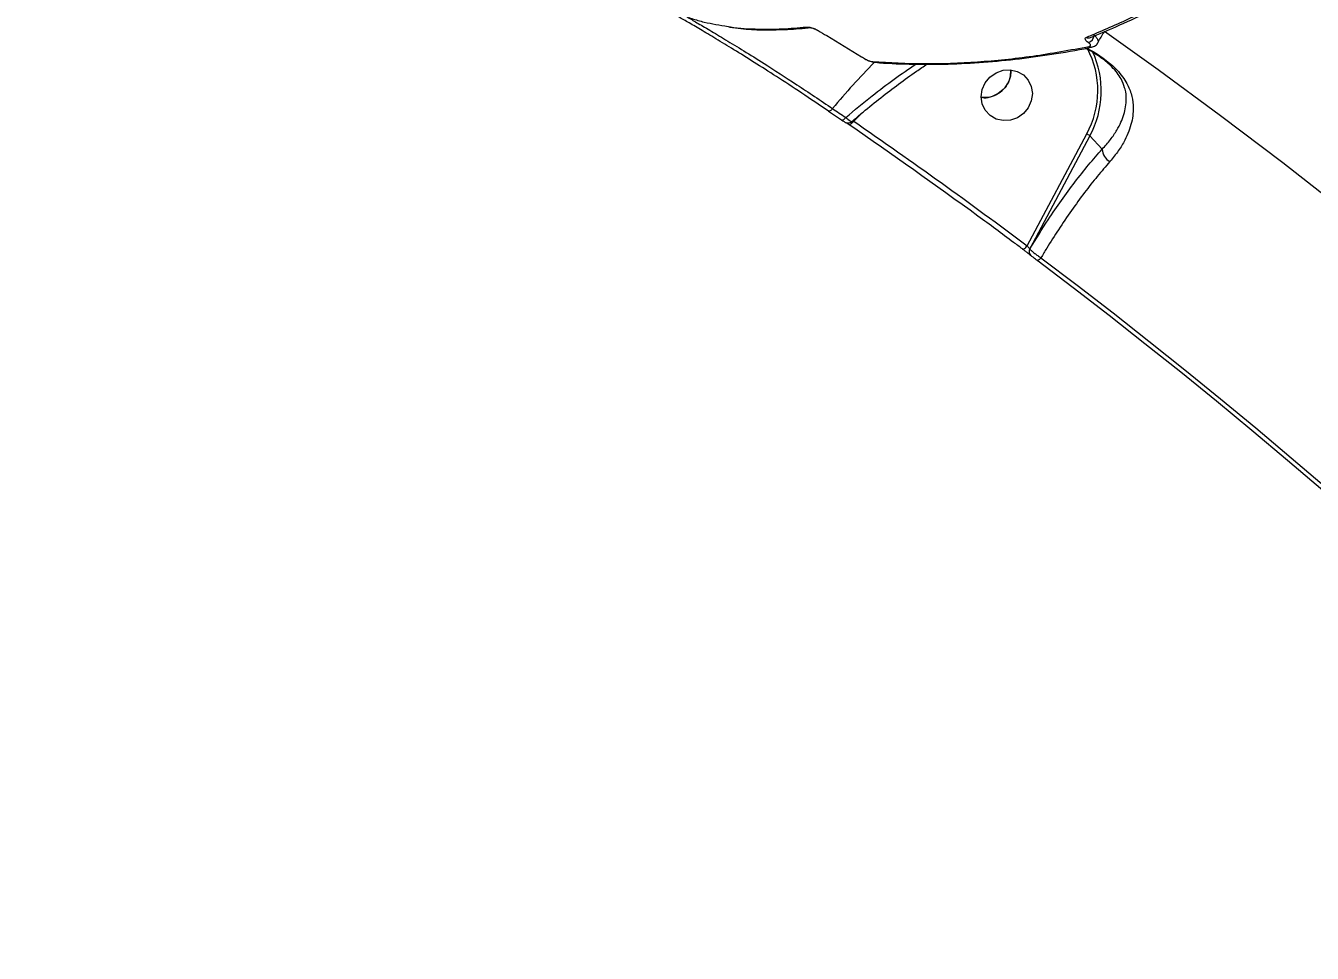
# Model space of a CAD drawing. Header units: millimetres. Extents: x -11024 to 8278, y -7837 to 5770.
# Drawn here: x 4405.3 to 4625.4, y -1561.4 to -1402.8 of the extents above; entities that cross this region are included whole.
import ezdxf

# ---------------------------------------------------------------- set-up
doc = ezdxf.new("R2010")
doc.units = ezdxf.units.MM
doc.layers.add('DIKOM_ОБЪЕКТ', color=7, linetype='Continuous')
doc.layers.add('DIKOM_РАЗМЕР_ОБЪЕКТА', color=7, linetype='Continuous')
doc.styles.add('style1', font='arial.ttf', dxfattribs={"width": 0.8})
doc.dimstyles.new('1-50', dxfattribs={"dimtxt": 300, "dimasz": 200, "dimexe": 100, "dimexo": 0, "dimgap": 100, "dimtad": 1, "dimtxsty": 'style1', "dimcen": 200, "dimclrd": 7, "dimclre": 7, "dimclrt": 7, "dimadec": 1, "dimazin": 2, "dimtfac": 1, "dimtmove": 0, "dimatfit": 2, "dimfxl": 0, "dimlwd": 25, "dimlwe": 18, "dimarcsym": 0})

# ---------------------------------------------------------------- blocks, each defined once
blk = doc.blocks.new('*D10')
at = {"layer": 'Defpoints', "color": 0, "transparency": 16777216}
for p in [(-7791.31, -186.83), (6174.94, -1432.98), (6174.94, -5371.27)]:
    blk.add_point(p, dxfattribs=at)
at = {"layer": 'DIKOM_РАЗМЕР_ОБЪЕКТА', "color": 7, "lineweight": 18, "transparency": 16777216}
for p, q in [((-7791.31, -186.83), (-7791.31, -5471.27)), ((6174.94, -1432.98), (6174.94, -5471.27))]:
    blk.add_line(p, q, dxfattribs=at)
at = {"layer": 'DIKOM_РАЗМЕР_ОБЪЕКТА', "color": 7, "lineweight": 25, "transparency": 16777216}
blk.add_line((-7591.31, -5371.27), (5974.94, -5371.27), dxfattribs=at)
at = {"layer": 'DIKOM_РАЗМЕР_ОБЪЕКТА', "color": 7, "transparency": 16777216}
for points in [[(-7591.31, -5337.93), (-7591.31, -5404.6), (-7791.31, -5371.27)], [(5974.94, -5337.93), (5974.94, -5404.6), (6174.94, -5371.27)]]:
    blk.add_solid(points, dxfattribs=at)
at = {"layer": 'DIKOM_РАЗМЕР_ОБЪЕКТА', "color": 7, "transparency": 16777216, "insert": (-1343.68, -5118.1), "char_height": 300, "attachment_point": 5, "style": 'style1'}
blk.add_mtext('14000', dxfattribs=at)

msp = doc.modelspace()

# ---------------------------------------------------------------- linework, layer by layer
at = {"layer": 'DIKOM_ОБЪЕКТ', "color": 7, "linetype": 'Continuous', "lineweight": 15}
for p, q in [((4539.383, -1403.116), (4539.36, -1403.118)), ((4589.794, -1403.839), (4589.676, -1404.082)), ((4589.692, -1404.096), (4589.918, -1403.771)), ((4542.623, -1417.394), (4542.613, -1417.386)), ((4542.623, -1417.394), (4544.866, -1418.922)), ((4548.476, -1417.626), (4546.943, -1419.115)), ((4576.63, -1440.426), (4586.802, -1421.291)), ((4587.344, -1421.62), (4577.068, -1440.951)), ((4589.461, -1423.905), (4587.344, -1421.62)), ((4577.068, -1440.951), (4577.075, -1440.956)), ((4577.324, -1442.165), (4577.277, -1442.127))]:
    msp.add_line(p, q, dxfattribs=at)
at = {"layer": 'DIKOM_ОБЪЕКТ', "color": 7, "linetype": 'Continuous', "lineweight": 15, "flags": 128}
for points in [[(4589.877, -1403.746), (4599.047, -1410.299), (4609.716, -1418.147), (4620.34, -1426.205), (4630.912, -1434.469), (4641.425, -1442.933), (4651.873, -1451.592), (4662.248, -1460.439), (4672.545, -1469.469), (4682.756, -1478.677), (4692.875, -1488.057)], [(4570.265, -1418.156), (4569.446, -1417.27), (4568.926, -1416.175), (4568.746, -1414.959), (4568.921, -1413.722), (4569.436, -1412.563), (4570.251, -1411.577), (4571.299, -1410.842), (4572.494, -1410.42), (4573.741, -1410.343), (4574.938, -1410.619), (4575.989, -1411.224), (4576.808, -1412.11), (4577.328, -1413.205), (4577.508, -1414.421), (4577.333, -1415.658), (4576.818, -1416.817), (4576.003, -1417.804), (4574.956, -1418.538), (4573.76, -1418.96), (4572.513, -1419.037), (4571.315, -1418.762), (4570.265, -1418.156)], [(4543.335, -1416.973), (4543.228, -1417.093), (4543.121, -1417.198), (4543.015, -1417.285), (4542.915, -1417.352), (4542.821, -1417.396), (4542.739, -1417.417), (4542.669, -1417.413), (4542.623, -1417.394)], [(4543.335, -1416.973), (4543.615, -1417.163), (4543.895, -1417.354), (4544.175, -1417.545), (4544.456, -1417.735), (4544.736, -1417.926), (4545.016, -1418.117), (4545.296, -1418.309), (4545.576, -1418.5)], [(4544.866, -1418.922), (4544.911, -1418.941), (4544.981, -1418.945), (4545.063, -1418.924), (4545.156, -1418.879), (4545.257, -1418.812), (4545.362, -1418.725), (4545.47, -1418.62), (4545.576, -1418.5)], [(4546.137, -1419.684), (4546.195, -1419.711), (4546.272, -1419.706), (4546.366, -1419.671), (4546.472, -1419.607), (4546.587, -1419.515), (4546.707, -1419.399), (4546.827, -1419.264), (4546.943, -1419.115)], [(4575.797, -1440.976), (4575.855, -1441.003), (4575.934, -1441), (4576.03, -1440.966), (4576.14, -1440.904), (4576.259, -1440.816), (4576.384, -1440.703), (4576.509, -1440.572), (4576.63, -1440.426)], [(4578.286, -1442.912), (4578.333, -1442.934), (4578.396, -1442.932), (4578.473, -1442.907), (4578.561, -1442.86), (4578.659, -1442.791), (4578.764, -1442.703), (4578.873, -1442.599), (4578.982, -1442.481)], [(4627.183, -1482.278), (4621.147, -1477.134), (4615.086, -1472.051), (4609.003, -1467.032), (4602.898, -1462.076), (4596.772, -1457.185), (4590.628, -1452.361), (4584.465, -1447.602), (4578.286, -1442.912)], [(4578.982, -1442.481), (4585.157, -1447.168), (4591.315, -1451.922), (4597.455, -1456.744), (4603.576, -1461.631), (4609.677, -1466.583), (4615.756, -1471.599), (4621.812, -1476.678), (4627.844, -1481.818)]]:
    msp.add_lwpolyline(points, dxfattribs=at)
at = {"layer": 'DIKOM_ОБЪЕКТ', "color": 7, "linetype": 'Continuous', "lineweight": 15}
for centre, radius, start, end in [((4539.263, -1402.23), 0.894, 242.1856, 276.25465), ((4587.141, -1404.061), 0.832, 241.15592, 292.87293), ((4586.582, -1404.24), 1.534, 289.1344, 353.05996), ((4587.645, -1405.718), 0.734, 237.4766, 281.17048), ((4548.976, -1408.263), 0.254, 239.49349, 264.30811), ((4573.378, -1413.875), 15.337, 331.08491, 27.80882), ((4573.325, -1413.96), 15.975, 331.34954, 24.96593), ((4631.163, -1489.352), 113.81, 135.15567, 140.50813), ((4550.573, -1408.284), 0.769, 238.62929, 265.51862), ((4585.793, -1423.56), 2.483, 51.35714, 66.02528), ((4591.911, -1423.867), 2.45, 180.8823, 242.40054), ((4577.908, -1441.408), 0.956, 151.41598, 228.22796), ((4577.915, -1441.414), 0.956, 151.4225, 228.21948)]:
    msp.add_arc(centre, radius, start, end, dxfattribs=at)
for points, knots in [([(4586.74, -1404.79), (4587.036, -1404.667), (4588.514, -1404.055), (4592.414, -1402.374), (4598.594, -1399.498), (4604.729, -1396.386), (4608.401, -1394.403), (4609.44, -1393.842)], [0, 0, 0, 0, 0.04137227, 0.20686943, 0.53814992, 0.86942745, 1, 1, 1, 1]), ([(4587.46, -1404.816), (4588.902, -1404.212), (4592.068, -1402.888), (4597.129, -1400.554), (4602.607, -1397.858), (4606.961, -1395.612), (4609.532, -1394.189), (4610.188, -1393.826)], [0, 0, 0, 0, 0.2009589, 0.4410973, 0.6801883, 0.9183983, 1, 1, 1, 1]), ([(4542.613, -1417.386), (4541.075, -1416.349), (4537.998, -1414.274), (4533.756, -1411.501), (4529.874, -1409.025), (4526.4, -1406.865), (4523.304, -1404.985), (4520.652, -1403.412), (4518.467, -1402.139), (4516.8, -1401.174), (4515.647, -1400.498), (4515.353, -1400.293), (4515.206, -1400.19)], [0, 0, 0, 0, 0.104367, 0.2087299, 0.3074822, 0.4065502, 0.5053031, 0.604135, 0.7032827, 0.802115, 0.9008995, 1, 1, 1, 1]), ([(4518.412, -1401.294), (4518.944, -1401.603), (4520.023, -1402.229), (4522.27, -1403.543), (4524.966, -1405.151), (4528.079, -1407.05), (4532.086, -1409.556), (4537.12, -1412.795), (4541.263, -1415.58), (4543.335, -1416.973)], [0, 0, 0, 0, 0.12335391, 0.25004187, 0.3767107, 0.50378473, 0.63045626, 0.81522807, 1, 1, 1, 1]), ([(4518.737, -1401.419), (4518.909, -1401.474), (4519.766, -1401.752), (4521.919, -1402.364), (4524.061, -1402.706), (4525.441, -1402.927)], [0, 0, 0, 0, 0.0816822, 0.4084208, 1, 1, 1, 1]), ([(4525.441, -1402.927), (4525.584, -1402.954), (4527.222, -1403.264), (4530.31, -1403.395), (4534.637, -1403.399), (4537.443, -1403.147), (4538.846, -1403.021)], [0, 0, 0, 0, 0.03621296, 0.41561546, 0.70780832, 1, 1, 1, 1]), ([(4525.754, -1403.049), (4526.38, -1403.139), (4528.154, -1403.393), (4531.275, -1403.538), (4535.129, -1403.471), (4537.835, -1403.318), (4539.301, -1403.122), (4539.361, -1403.114)], [0, 0, 0, 0, 0.1512334, 0.4284326, 0.7073187, 0.9880281, 1, 1, 1, 1]), ([(4538.846, -1403.021), (4539.011, -1403.019), (4539.245, -1403.018), (4539.763, -1403.143), (4540.145, -1403.27), (4540.5, -1403.422), (4540.721, -1403.535), (4540.83, -1403.599), (4540.858, -1403.616)], [0, 0, 0, 0, 0.4030118, 0.5732851, 0.745151, 0.8533447, 0.9617063, 1, 1, 1, 1]), ([(4539.379, -1403.115), (4539.372, -1403.117), (4539.347, -1403.121), (4539.488, -1403.119), (4539.735, -1403.168), (4540.037, -1403.257), (4540.288, -1403.351), (4540.506, -1403.447), (4540.668, -1403.531), (4540.736, -1403.573), (4540.758, -1403.586)], [0, 0, 0, 0, 0.0752091, 0.29134895, 0.52985157, 0.6765999, 0.7822868, 0.86795113, 0.95654042, 1, 1, 1, 1]), ([(4540.858, -1403.616), (4541.351, -1403.91), (4543.815, -1405.382), (4546.515, -1407.019), (4548.724, -1408.377), (4548.951, -1408.517)], [0, 0, 0, 0, 0.1831609, 0.9158872, 1, 1, 1, 1]), ([(4588.669, -1405.83), (4588.98, -1405.238), (4589.295, -1404.637), (4589.649, -1404.088), (4589.654, -1404.081)], [0, 0, 0, 0, 0.9860662, 1, 1, 1, 1]), ([(4550.172, -1408.94), (4553.099, -1409.102), (4558.953, -1409.425), (4568.11, -1409.062), (4577.513, -1408.128), (4584.004, -1406.935), (4587.25, -1406.338)], [0, 0, 0, 0, 0.2491206, 0.4982427, 0.7491199, 1, 1, 1, 1]), ([(4550.512, -1409.049), (4550.548, -1409.052), (4552.478, -1409.25), (4556.416, -1409.382), (4562.333, -1409.42), (4568.382, -1409.137), (4574.535, -1408.586), (4580.803, -1407.719), (4585.223, -1406.993), (4587.581, -1406.474), (4587.785, -1406.429)], [0, 0, 0, 0, 0.0030917, 0.1664801, 0.3299986, 0.4936537, 0.6572986, 0.8208631, 0.9844593, 1, 1, 1, 1]), ([(4587.085, -1405.69), (4586.966, -1405.602), (4586.728, -1405.428), (4586.552, -1405.174), (4586.514, -1404.939), (4586.661, -1404.842), (4586.74, -1404.79)], [0, 0, 0, 0, 0.2322324, 0.4640035, 0.7140111, 1, 1, 1, 1]), ([(4587.25, -1406.338), (4587.282, -1406.329), (4587.388, -1406.301), (4587.476, -1406.207), (4587.458, -1406.05), (4587.332, -1405.872), (4587.167, -1405.75), (4587.085, -1405.69)], [0, 0, 0, 0, 0.1043568, 0.3453679, 0.5759431, 0.7877789, 1, 1, 1, 1]), ([(4587.781, -1406.428), (4587.901, -1406.399), (4588.161, -1406.337), (4588.48, -1406.112), (4588.596, -1405.893), (4588.641, -1405.809)], [0, 0, 0, 0, 0.347903, 0.7495356, 1, 1, 1, 1]), ([(4588.105, -1404.426), (4588.252, -1404.569), (4588.547, -1404.855), (4588.738, -1405.304), (4588.77, -1405.638), (4588.661, -1405.774), (4588.635, -1405.806)], [0, 0, 0, 0, 0.29984965, 0.59948352, 0.90544885, 1, 1, 1, 1]), ([(4548.848, -1408.481), (4548.953, -1408.543), (4549.119, -1408.642), (4549.303, -1408.717), (4549.372, -1408.745)], [0, 0, 0, 0, 0.62603237, 1, 1, 1, 1]), ([(4548.951, -1408.517), (4549.003, -1408.547), (4549.111, -1408.61), (4549.318, -1408.708), (4549.55, -1408.8), (4549.874, -1408.901), (4550.052, -1408.924), (4550.172, -1408.94)], [0, 0, 0, 0, 0.12128477, 0.252354, 0.41156026, 0.59937787, 1, 1, 1, 1]), ([(4593.281, -1413.419), (4593.119, -1412.914), (4592.853, -1412.089), (4592.06, -1410.883), (4591.025, -1409.673), (4589.335, -1408.261), (4587.631, -1407.183), (4586.681, -1406.733), (4586.553, -1406.673)], [0, 0, 0, 0, 0.2338064, 0.3817866, 0.5334102, 0.750058, 0.9663811, 1, 1, 1, 1]), ([(4586.785, -1406.632), (4586.864, -1406.669), (4587.861, -1407.144), (4589.669, -1408.302), (4591.555, -1409.865), (4592.77, -1411.244), (4593.749, -1412.692), (4594.479, -1414.399), (4594.865, -1416.679), (4594.624, -1419.33), (4593.621, -1421.96), (4592.289, -1424.217), (4591.28, -1425.431), (4590.776, -1426.038)], [0, 0, 0, 0, 0.0075859, 0.0960001, 0.1846139, 0.2442197, 0.3039407, 0.4069267, 0.5101286, 0.6631867, 0.8162213, 0.9081302, 1, 1, 1, 1]), ([(4545.576, -1418.5), (4547.077, -1417.248), (4549.839, -1414.944), (4553.859, -1411.899), (4556.335, -1410.198), (4557.557, -1409.358)], [0, 0, 0, 0, 0.375938, 0.6919227, 1, 1, 1, 1]), ([(4546.622, -1419.211), (4547.26, -1418.661), (4548.904, -1417.242), (4551.583, -1415.086), (4554.634, -1412.753), (4557.283, -1410.833), (4558.888, -1409.765), (4559.495, -1409.361)], [0, 0, 0, 0, 0.14890856, 0.3838964, 0.6198867, 0.85635317, 1, 1, 1, 1]), ([(4549.372, -1408.745), (4549.431, -1408.771), (4549.616, -1408.853), (4549.952, -1408.955), (4550.265, -1409.03), (4550.453, -1409.041), (4550.509, -1409.044)], [0, 0, 0, 0, 0.134937, 0.4281622, 0.8272057, 1, 1, 1, 1]), ([(4568.777, -1415.033), (4568.931, -1415.064), (4569.561, -1415.193), (4570.73, -1414.914), (4572.077, -1414.211), (4573.123, -1413.084), (4573.772, -1411.769), (4573.809, -1410.858), (4573.826, -1410.439)], [0, 0, 0, 0, 0.0623486, 0.2556793, 0.4490328, 0.642362, 0.8356926, 1, 1, 1, 1]), ([(4573.801, -1410.436), (4573.807, -1410.76), (4573.82, -1411.574), (4573.279, -1412.832), (4572.31, -1414.019), (4571.005, -1414.813), (4569.759, -1415.172), (4569.027, -1415.063), (4568.778, -1415.025)], [0, 0, 0, 0, 0.1274574, 0.3207163, 0.5139772, 0.7072454, 0.9005186, 1, 1, 1, 1]), ([(4589.461, -1423.905), (4589.947, -1423.365), (4590.927, -1422.278), (4592.242, -1420.29), (4593.313, -1417.965), (4593.624, -1415.655), (4593.582, -1414.156), (4593.314, -1413.498), (4593.281, -1413.419)], [0, 0, 0, 0, 0.151208, 0.304381, 0.5545507, 0.8112759, 0.9773122, 1, 1, 1, 1]), ([(4544.865, -1418.921), (4544.873, -1418.926), (4544.989, -1419.006), (4545.194, -1419.142), (4545.363, -1419.25), (4545.489, -1419.321), (4545.635, -1419.384), (4545.854, -1419.44), (4546.157, -1419.429), (4546.44, -1419.337), (4546.564, -1419.214), (4546.601, -1419.177)], [0, 0, 0, 0, 0.0119954, 0.1925372, 0.3844454, 0.4708878, 0.5304341, 0.6239005, 0.7694989, 0.9309719, 1, 1, 1, 1]), ([(4545.576, -1418.5), (4545.703, -1418.603), (4545.984, -1418.832), (4546.278, -1419.041), (4546.511, -1419.182), (4546.57, -1419.188), (4546.606, -1419.191)], [0, 0, 0, 0, 0.2412937, 0.5386572, 0.7099147, 1, 1, 1, 1]), ([(4545.707, -1419.395), (4545.791, -1419.45), (4545.924, -1419.538), (4546.096, -1419.657), (4546.16, -1419.702)], [0, 0, 0, 0, 0.6305277, 1, 1, 1, 1]), ([(4575.797, -1440.976), (4575.292, -1440.599), (4572.772, -1438.718), (4562.986, -1431.487), (4553.53, -1424.863), (4546.137, -1419.684)], [0, 0, 0, 0, 0.0517078, 0.2585538, 1, 1, 1, 1]), ([(4546.943, -1419.115), (4551.943, -1422.596), (4561.943, -1429.561), (4571.734, -1436.804), (4576.63, -1440.426)], [0, 0, 0, 0, 0.4999144, 1, 1, 1, 1]), ([(4577.075, -1440.956), (4578.122, -1439.27), (4579.907, -1436.395), (4582.497, -1432.638), (4584.802, -1429.503), (4587.134, -1426.552), (4588.685, -1424.787), (4589.461, -1423.905)], [0, 0, 0, 0, 0.25905481, 0.44162903, 0.62419505, 0.81209966, 1, 1, 1, 1]), ([(4590.776, -1426.038), (4590.056, -1426.866), (4588.617, -1428.521), (4586.414, -1431.335), (4584.193, -1434.38), (4582.031, -1437.574), (4580.295, -1440.302), (4579.309, -1441.937), (4578.982, -1442.481)], [0, 0, 0, 0, 0.1827993, 0.3655957, 0.5537475, 0.741901, 0.9141915, 1, 1, 1, 1]), ([(4577.272, -1442.121), (4577.254, -1442.106), (4577.185, -1442.048), (4576.967, -1441.873), (4576.614, -1441.597), (4576.201, -1441.279), (4575.931, -1441.077), (4575.797, -1440.976)], [0, 0, 0, 0, 0.0802341, 0.306213, 0.5359919, 0.7680602, 1, 1, 1, 1]), ([(4576.63, -1440.426), (4576.665, -1440.478), (4576.734, -1440.579), (4576.848, -1440.728), (4576.952, -1440.851), (4577.028, -1440.925), (4577.057, -1440.944), (4577.068, -1440.951)], [0, 0, 0, 0, 0.23174499, 0.45609442, 0.66914599, 0.87224739, 1, 1, 1, 1]), ([(4577.075, -1440.956), (4577.13, -1441.028), (4577.247, -1441.177), (4577.571, -1441.468), (4577.972, -1441.79), (4578.434, -1442.129), (4578.798, -1442.363), (4578.982, -1442.481)], [0, 0, 0, 0, 0.204423, 0.4300721, 0.563398, 0.7803018, 1, 1, 1, 1]), ([(4577.268, -1442.119), (4577.27, -1442.121), (4577.273, -1442.124), (4577.276, -1442.126), (4577.277, -1442.127)], [0, 0, 0, 0, 0.7849027, 1, 1, 1, 1]), ([(4578.286, -1442.912), (4578.284, -1442.911), (4578.2, -1442.848), (4578.023, -1442.713), (4577.797, -1442.54), (4577.594, -1442.383), (4577.425, -1442.249), (4577.356, -1442.192), (4577.324, -1442.165)], [0, 0, 0, 0, 0.0043414, 0.21981282, 0.43552539, 0.56826439, 0.79383482, 1, 1, 1, 1])]:
    msp.add_open_spline(points, degree=3, knots=knots, dxfattribs=at)

# ---------------------------------------------------------------- dimensions: what is measured, and where the dimension line sits
at = {"layer": 'DIKOM_РАЗМЕР_ОБЪЕКТА'}
dim = msp.add_linear_dim(base=(6174.942, -5371.267), p1=(-7791.307, -186.829), p2=(6174.942, -1432.983), text='14000', dimstyle='1-50', dxfattribs=at)
dim.commit()
dim.dimension.update_dxf_attribs({"geometry": '*D10', "text_midpoint": (-1343.681, -5371.267), "dimtype": 160})

doc.saveas('drawing.dxf')
